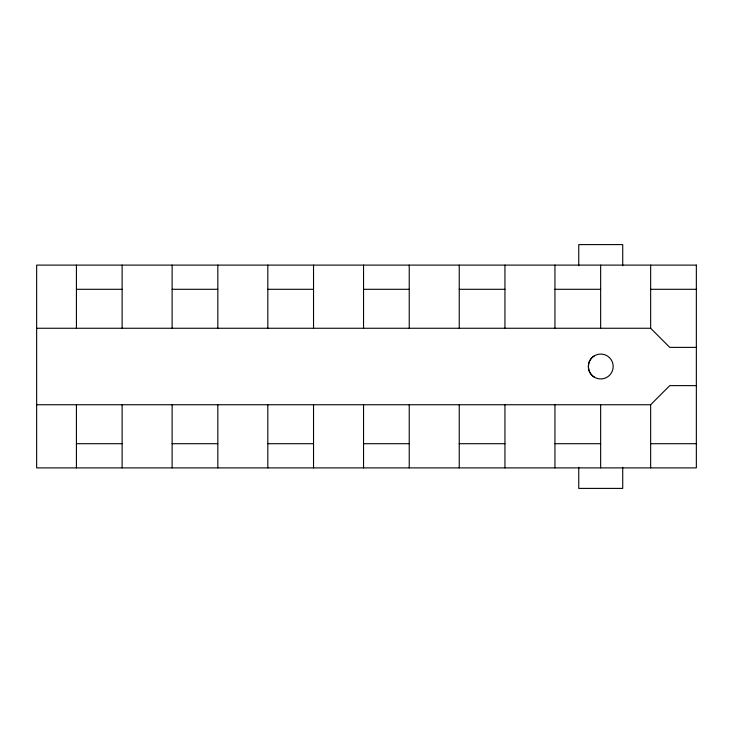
<?xml version="1.0" encoding="UTF-8"?>
<svg xmlns="http://www.w3.org/2000/svg" width="733" height="733" viewBox="0 0 733 733"><rect width="100%" height="100%" fill="white"/><g stroke="black" fill="none" stroke-linecap="round" stroke-linejoin="round"><path stroke-width="1.1" d="M36.65 404.744L650.647 404.744L669.77 385.622L696.35 385.622M594.527 355.734C586.437 360.086 586.437 372.914 594.527 377.266M76.424 289.297L122.127 289.297M172.127 289.297L217.829 289.297M267.829 289.297L313.532 289.297M363.541 289.297L409.234 289.297M459.243 289.297L504.945 289.297M554.945 289.297L600.648 289.297M650.647 289.297L696.35 289.297M36.65 328.256L650.647 328.256L669.77 347.378L696.35 347.378M76.424 443.703L122.127 443.703M172.127 443.703L217.829 443.703M267.829 443.703L313.532 443.703M363.541 443.703L409.234 443.703M459.243 443.703L504.945 443.703M554.945 443.703L600.648 443.703M650.647 443.703L696.35 443.703M650.647 265.108L650.647 328.256M650.647 404.744L650.647 467.892M622.729 265.722L622.729 244.602L578.749 244.602L578.749 265.722M622.729 467.278L622.729 488.398L578.749 488.398L578.749 467.278M600.648 265.108L600.648 328.256M600.648 404.744L600.648 467.892M554.945 265.108L554.945 328.256M554.945 404.744L554.945 467.892M504.945 265.108L504.945 328.256M504.945 404.744L504.945 467.892M459.243 265.108L459.243 328.256M459.243 404.744L459.243 467.892M409.234 265.108L409.234 328.256M409.234 404.744L409.234 467.892M363.541 265.108L363.541 328.256M363.541 404.744L363.541 467.892M313.532 265.108L313.532 328.256M313.532 404.744L313.532 467.892M267.829 265.108L267.829 328.256M267.829 404.744L267.829 467.892M217.829 265.108L217.829 328.256M217.829 404.744L217.829 467.892M172.127 265.108L172.127 328.256M172.127 404.744L172.127 467.892M122.127 265.108L122.127 328.256M122.127 404.744L122.127 467.892M76.424 265.108L76.424 328.256M76.424 404.744L76.424 467.892M696.35 265.108L36.65 265.108L36.65 467.892L696.35 467.892L696.35 265.108M591.952 375.287A12.434 12.434 0 0 0 612.751 369.716A12.434 12.434 0 0 0 597.523 354.497A12.434 12.434 0 0 0 591.952 375.287"/></g></svg>
